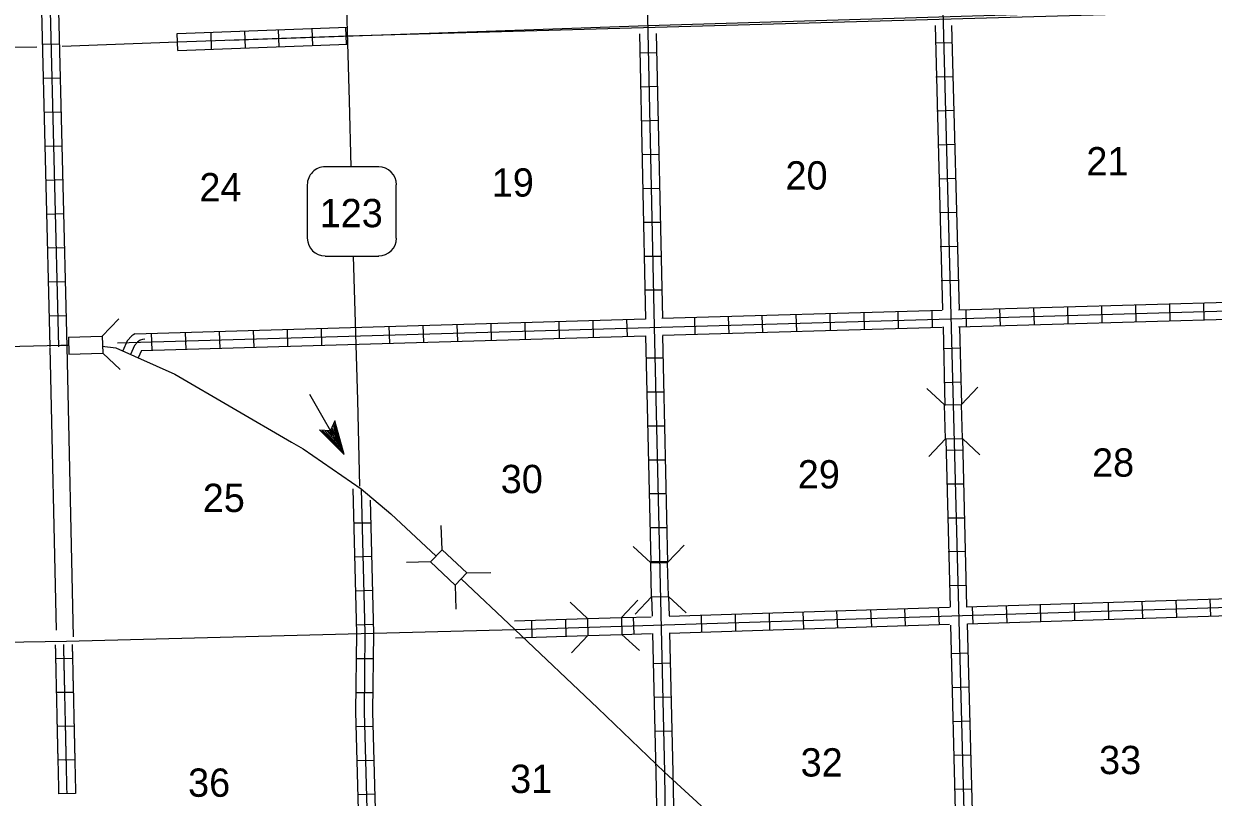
# Model space of a CAD drawing. Extents: x 1896717 to 2422910, y 16172403 to 16701586.
# Drawn here: x 2184671 to 2205692, y 16445205 to 16458876 of the extents above; entities that cross this region are included whole.
import ezdxf

# ---------------------------------------------------------------- set-up
doc = ezdxf.new("R2010")
doc.units = 0
for name, color, linetype in [('L11', 7, 'Continuous'), ('L13', 7, 'Continuous'), ('L14', 7, 'Continuous'), ('L18', 7, 'Continuous'), ('L28', 7, 'Continuous'), ('L3', 7, 'Continuous'), ('L4', 7, 'Continuous'), ('L5', 7, 'Continuous'), ('L8', 7, 'Continuous')]:
    doc.layers.add(name, color=color, linetype=linetype)

msp = doc.modelspace()

# ---------------------------------------------------------------- linework, layer by layer
at = {"layer": 'L11'}
for p, q in [((2185134, 16453155), (2185242, 16448155)), ((2185434, 16453163), (2185542, 16448038))]:
    msp.add_line(p, q, dxfattribs=at)
at = {"layer": 'L13'}
for p, q in [((2180042, 16458430), (2184900, 16458471)), ((2185350, 16458480), (2187389, 16458554))]:
    msp.add_line(p, q, dxfattribs=at)
at = {"layer": 'L18'}
for p, q in [((2186059, 16453355), (2186350, 16453663)), ((2185459, 16453338), (2186059, 16453355)), ((2186059, 16453355), (2186067, 16453055)), ((2185459, 16453338), (2185467, 16453038)), ((2185467, 16453038), (2186067, 16453055)), ((2186067, 16453055), (2186375, 16452763)), ((2200942, 16452138), (2200633, 16452430)), ((2201242, 16452146), (2201533, 16452455)), ((2200942, 16452138), (2201242, 16452146)), ((2200958, 16451538), (2200942, 16452138)), ((2201258, 16451546), (2201242, 16452146)), ((2200958, 16451538), (2200667, 16451230)), ((2200958, 16451538), (2201258, 16451546)), ((2201258, 16451546), (2201567, 16451255)), ((2192067, 16449580), (2192050, 16450005)), ((2192067, 16449580), (2191859, 16449363)), ((2192067, 16449580), (2192500, 16449171)), ((2195750, 16449346), (2195442, 16449638)), ((2196050, 16449355), (2196342, 16449663)), ((2191859, 16449363), (2191434, 16449355)), ((2191859, 16449363), (2192292, 16448955)), ((2195750, 16449346), (2196050, 16449355)), ((2196067, 16448755), (2196050, 16449355)), ((2192500, 16449171), (2192292, 16448955)), ((2192500, 16449171), (2192925, 16449180)), ((2195767, 16448746), (2195750, 16449346)), ((2192292, 16448955), (2192309, 16448530)), ((2195767, 16448746), (2195475, 16448438)), ((2195767, 16448746), (2196067, 16448755)), ((2196067, 16448755), (2196375, 16448463)), ((2194634, 16448363), (2194325, 16448655)), ((2195234, 16448380), (2195525, 16448688)), ((2194634, 16448363), (2195234, 16448380)), ((2194634, 16448363), (2194642, 16448063)), ((2195234, 16448380), (2195242, 16448080)), ((2194642, 16448063), (2194350, 16447755)), ((2194642, 16448063), (2195242, 16448080)), ((2195242, 16448080), (2195550, 16447796))]:
    msp.add_line(p, q, dxfattribs=at)
at = {"layer": 'L28'}
for p, q in [((2190334, 16451263), (2189725, 16452321)), ((2190334, 16451263), (2189900, 16451696)), ((2189900, 16451696), (2190092, 16451688)), ((2190275, 16451338), (2189942, 16451680)), ((2190250, 16451388), (2189959, 16451680)), ((2190209, 16451446), (2189992, 16451680)), ((2190184, 16451505), (2190025, 16451680)), ((2190125, 16451596), (2190042, 16451680)), ((2190109, 16451621), (2190075, 16451671)), ((2190167, 16451855), (2190092, 16451688)), ((2190117, 16451655), (2190109, 16451688)), ((2190150, 16451588), (2190117, 16451696)), ((2190209, 16451513), (2190125, 16451721)), ((2190234, 16451446), (2190150, 16451755)), ((2190275, 16451380), (2190159, 16451788)), ((2190334, 16451263), (2190167, 16451855)), ((2190309, 16451321), (2190167, 16451805)), ((2190200, 16451496), (2190125, 16451630)), ((2190175, 16451538), (2190125, 16451630))]:
    msp.add_line(p, q, dxfattribs=at)
at = {"layer": 'L3'}
for p, q in [((2190947, 16456346), (2189997, 16456346)), ((2189680, 16456030), (2189680, 16455088)), ((2191255, 16455088), (2191255, 16456030)), ((2189997, 16454771), (2190947, 16454771))]:
    msp.add_line(p, q, dxfattribs=at)
for points in [[(2190459, 16456346), (2190425, 16457513), (2190275, 16462822), (2190259, 16464080)], [(2190609, 16450705), (2190575, 16452221), (2190500, 16454771)]]:
    msp.add_lwpolyline(points, dxfattribs=at)
for centre, start, end in [((2189997, 16456032), 90.0011, 180.0011), ((2190942, 16456032), 0.0011, 90.0011), ((2189997, 16455087), 180.0011, 270.0011), ((2190942, 16455087), 270.0011, 0.0011)]:
    msp.add_arc(centre, 315, start, end, dxfattribs=at)
at = {"layer": 'L4'}
msp.add_line((2185425, 16447963), (2193350, 16448171), dxfattribs=at)
for points in [[(2190392, 16458663), (2216750, 16459413)], [(2177901, 16449721), (2177992, 16449688), (2178334, 16449438), (2179826, 16448080), (2180001, 16447938), (2180209, 16447871), (2182784, 16447921), (2185425, 16447963)]]:
    msp.add_lwpolyline(points, dxfattribs=at)
at = {"layer": 'L5'}
for points in [[(2181209, 16453088), (2181926, 16453113), (2185325, 16453196), (2185459, 16453196)], [(2186059, 16453180), (2186300, 16453146), (2187342, 16452680), (2189400, 16451480)], [(2189400, 16451480), (2189609, 16451363), (2190634, 16450655), (2191159, 16450213), (2191959, 16449463)], [(2192400, 16449063), (2193350, 16448171), (2194817, 16446780), (2195992, 16445646), (2197933, 16443871)]]:
    msp.add_lwpolyline(points, dxfattribs=at)
at = {"layer": 'L8'}
for p, q in [((2200500, 16474738), (2201325, 16443346)), ((2184900, 16468713), (2185284, 16453163)), ((2184875, 16463638), (2185134, 16453163)), ((2185175, 16463638), (2185434, 16453163)), ((2200775, 16458846), (2200908, 16453821)), ((2201067, 16458846), (2201200, 16453813)), ((2187394, 16458406), (2187384, 16458704)), ((2187389, 16458555), (2190397, 16458663)), ((2187991, 16458428), (2187980, 16458726)), ((2188587, 16458449), (2188576, 16458747)), ((2189183, 16458470), (2189172, 16458769)), ((2189779, 16458492), (2189769, 16458790)), ((2190375, 16458513), (2190365, 16458811)), ((2185000, 16458513), (2185300, 16458521)), ((2200775, 16458538), (2201075, 16458546)), ((2195559, 16458363), (2195858, 16458371)), ((2185017, 16457913), (2185317, 16457921)), ((2195567, 16457763), (2195867, 16457771)), ((2200792, 16457938), (2201092, 16457946)), ((2200808, 16457338), (2201108, 16457346)), ((2185034, 16457313), (2185334, 16457321)), ((2195584, 16457163), (2195884, 16457171)), ((2185042, 16456713), (2185342, 16456721)), ((2200825, 16456738), (2201125, 16456746)), ((2195592, 16456563), (2195892, 16456571)), ((2185059, 16456113), (2185359, 16456121)), ((2200842, 16456138), (2201142, 16456146)), ((2195609, 16455963), (2195908, 16455971)), ((2185076, 16455513), (2185375, 16455521)), ((2200858, 16455538), (2201158, 16455546)), ((2195617, 16455371), (2195917, 16455371)), ((2185092, 16454913), (2185392, 16454921)), ((2200867, 16454938), (2201167, 16454946)), ((2195634, 16454771), (2195934, 16454771)), ((2185109, 16454313), (2185409, 16454321)), ((2200883, 16454338), (2201183, 16454346)), ((2186325, 16453238), (2216916, 16454121)), ((2195642, 16454171), (2195942, 16454171)), ((2195950, 16453671), (2200900, 16453813)), ((2199517, 16453771), (2199525, 16453471)), ((2200117, 16453788), (2200125, 16453488)), ((2200717, 16453805), (2200725, 16453505)), ((2201192, 16453821), (2206158, 16453963)), ((2201317, 16453821), (2201325, 16453521)), ((2201917, 16453838), (2201925, 16453538)), ((2202517, 16453855), (2202525, 16453555)), ((2203117, 16453871), (2203125, 16453571)), ((2203717, 16453888), (2203725, 16453588)), ((2204317, 16453905), (2204325, 16453605)), ((2204917, 16453921), (2204925, 16453621)), ((2205517, 16453946), (2205525, 16453646)), ((2185117, 16453713), (2185417, 16453721)), ((2186633, 16453397), (2195659, 16453663)), ((2192325, 16453563), (2192334, 16453263)), ((2192925, 16453580), (2192934, 16453280)), ((2193525, 16453596), (2193534, 16453296)), ((2194125, 16453613), (2194134, 16453313)), ((2194725, 16453630), (2194734, 16453330)), ((2195325, 16453646), (2195334, 16453346)), ((2196525, 16453680), (2196533, 16453380)), ((2197117, 16453696), (2197133, 16453396)), ((2197717, 16453713), (2197725, 16453421)), ((2198317, 16453738), (2198325, 16453438)), ((2198917, 16453755), (2198925, 16453455)), ((2201192, 16453521), (2206158, 16453663)), ((2186753, 16453100), (2195659, 16453363)), ((2186925, 16453405), (2186934, 16453105)), ((2187525, 16453421), (2187534, 16453121)), ((2188125, 16453438), (2188134, 16453138)), ((2188725, 16453455), (2188734, 16453155)), ((2189325, 16453471), (2189334, 16453171)), ((2189925, 16453488), (2189934, 16453188)), ((2191125, 16453530), (2191134, 16453230)), ((2191725, 16453546), (2191734, 16453246)), ((2195958, 16453371), (2200900, 16453513)), ((2200917, 16453521), (2200950, 16452130)), ((2201208, 16453513), (2201242, 16452146)), ((2200917, 16453138), (2201217, 16453146)), ((2195675, 16452971), (2195975, 16452971)), ((2200933, 16452538), (2201233, 16452546)), ((2195684, 16452371), (2195984, 16452371)), ((2195700, 16451771), (2196000, 16451771)), ((2200967, 16451530), (2201042, 16448563)), ((2201258, 16451538), (2201333, 16448580)), ((2200967, 16451338), (2201267, 16451346)), ((2195717, 16451171), (2196017, 16451171)), ((2200983, 16450746), (2201283, 16450746)), ((2195725, 16450571), (2196025, 16450571)), ((2190500, 16450055), (2190800, 16450055)), ((2201000, 16450146), (2201300, 16450146)), ((2195742, 16449971), (2196042, 16449971)), ((2190517, 16449455), (2190817, 16449463)), ((2195759, 16449371), (2196059, 16449371)), ((2201008, 16449546), (2201308, 16449555)), ((2201025, 16448946), (2201325, 16448955)), ((2190534, 16448855), (2190834, 16448863)), ((2193350, 16448171), (2217033, 16448913)), ((2201325, 16448571), (2206300, 16448730)), ((2196075, 16448405), (2201033, 16448563)), ((2199633, 16448521), (2199650, 16448221)), ((2200233, 16448538), (2200250, 16448238)), ((2200833, 16448555), (2200850, 16448255)), ((2201433, 16448571), (2201442, 16448271)), ((2202033, 16448596), (2202042, 16448296)), ((2202633, 16448613), (2202642, 16448313)), ((2203233, 16448630), (2203242, 16448330)), ((2203833, 16448646), (2203842, 16448346)), ((2204433, 16448671), (2204442, 16448371)), ((2205033, 16448688), (2205042, 16448388)), ((2205633, 16448705), (2205642, 16448405)), ((2193342, 16448321), (2194634, 16448363)), ((2193642, 16448330), (2193650, 16448030)), ((2194242, 16448346), (2194250, 16448046)), ((2195234, 16448380), (2195759, 16448396)), ((2195442, 16448388), (2195450, 16448088)), ((2196642, 16448421), (2196650, 16448121)), ((2197242, 16448446), (2197250, 16448146)), ((2197842, 16448463), (2197850, 16448163)), ((2198442, 16448480), (2198450, 16448180)), ((2199033, 16448496), (2199050, 16448196)), ((2201350, 16448271), (2206292, 16448430)), ((2190550, 16448255), (2190850, 16448263)), ((2195242, 16448080), (2195767, 16448096)), ((2196084, 16448105), (2201033, 16448263)), ((2201050, 16448246), (2201180, 16443155)), ((2201342, 16448271), (2201480, 16443159)), ((2193359, 16448021), (2194634, 16448063)), ((2201058, 16447746), (2201358, 16447755)), ((2185532, 16447657), (2185234, 16447650)), ((2190542, 16447655), (2190842, 16447655)), ((2195800, 16447571), (2196100, 16447580)), ((2185545, 16447059), (2185247, 16447055)), ((2190534, 16447055), (2190834, 16447055)), ((2201075, 16447146), (2201375, 16447155)), ((2195809, 16446971), (2196109, 16446980)), ((2185559, 16446464), (2185261, 16446457)), ((2190542, 16446455), (2190842, 16446463)), ((2201092, 16446546), (2201392, 16446555)), ((2195825, 16446371), (2196125, 16446380)), ((2185572, 16445866), (2185274, 16445862)), ((2190559, 16445855), (2190859, 16445863)), ((2201108, 16445946), (2201408, 16445955)), ((2195842, 16445646), (2195892, 16443155)), ((2195992, 16445646), (2196042, 16442988)), ((2196142, 16445646), (2196192, 16443163)), ((2185586, 16445272), (2185287, 16445264)), ((2190575, 16445255), (2190875, 16445263)), ((2201125, 16445346), (2201425, 16445355))]:
    msp.add_line(p, q, dxfattribs=at)
for points in [[(2195242, 16474563), (2195517, 16464080), (2195692, 16458996), (2195809, 16453521), (2195992, 16445646)], [(2188309, 16458588), (2195700, 16458846), (2206183, 16459155), (2216766, 16459413)], [(2187384, 16458705), (2190392, 16458813)], [(2195550, 16458696), (2195659, 16453655)], [(2195850, 16458705), (2195958, 16453671)], [(2187394, 16458405), (2190400, 16458513)], [(2186633, 16453397), (2186580, 16453363), (2186501, 16453270), (2186419, 16453093)], [(2195659, 16453363), (2195750, 16449355)], [(2195958, 16453363), (2196050, 16449355)], [(2186808, 16453301), (2186768, 16453295), (2186730, 16453282), (2186680, 16453249), (2186629, 16453188), (2186555, 16453030)], [(2186753, 16453100), (2186693, 16452971)], [(2190484, 16450655), (2190550, 16448105), (2190534, 16446713), (2190634, 16443021)], [(2190634, 16450655), (2190700, 16448105), (2190684, 16446713), (2190792, 16442846)], [(2190792, 16450455), (2190850, 16448105), (2190834, 16446713), (2190934, 16443046)], [(2195767, 16448746), (2195775, 16448405)], [(2196067, 16448755), (2196075, 16448413)], [(2195784, 16448096), (2195842, 16445638)], [(2196084, 16448113), (2196142, 16445646)], [(2185227, 16447899), (2185228, 16447868), (2185228, 16447847), (2185229, 16447827), (2185229, 16447808), (2185229, 16447788), (2185230, 16447767), (2185231, 16447747), (2185231, 16447727), (2185231, 16447708), (2185232, 16447688), (2185232, 16447667), (2185233, 16447648), (2185233, 16447628), (2185234, 16447608), (2185234, 16447587), (2185235, 16447568), (2185235, 16447548), (2185236, 16447529), (2185236, 16447509), (2185236, 16447488), (2185237, 16447468), (2185237, 16447448), (2185238, 16447429), (2185238, 16447409), (2185239, 16447388), (2185239, 16447368), (2185240, 16447349), (2185240, 16447329), (2185240, 16447308), (2185241, 16447288), (2185241, 16447268), (2185242, 16447249), (2185242, 16447229), (2185243, 16447208), (2185243, 16447188), (2185244, 16447168), (2185244, 16447149), (2185244, 16447129), (2185245, 16447108), (2185245, 16447088), (2185246, 16447069), (2185246, 16447049), (2185247, 16447028), (2185247, 16447008), (2185248, 16446988), (2185248, 16446969), (2185248, 16446949), (2185249, 16446928), (2185249, 16446908), (2185250, 16446889), (2185250, 16446869), (2185251, 16446849), (2185251, 16446829), (2185252, 16446810), (2185252, 16446790), (2185253, 16446769), (2185253, 16446750), (2185254, 16446730), (2185254, 16446710), (2185254, 16446690), (2185255, 16446670), (2185255, 16446650), (2185256, 16446631), (2185256, 16446611), (2185257, 16446590), (2185257, 16446570), (2185258, 16446550), (2185258, 16446531), (2185258, 16446511), (2185259, 16446490), (2185259, 16446470), (2185260, 16446450), (2185260, 16446431), (2185261, 16446411), (2185261, 16446390), (2185262, 16446370), (2185262, 16446350), (2185263, 16446331), (2185263, 16446311), (2185263, 16446290), (2185264, 16446270), (2185264, 16446251), (2185265, 16446231), (2185265, 16446210), (2185266, 16446190), (2185266, 16446170), (2185267, 16446151), (2185267, 16446131), (2185267, 16446110), (2185268, 16446090), (2185268, 16446071), (2185269, 16446051), (2185269, 16446030), (2185270, 16446010), (2185270, 16445990), (2185271, 16445971), (2185271, 16445951), (2185271, 16445930), (2185272, 16445910)], [(2185422, 16445914), (2185421, 16445934), (2185421, 16445954), (2185421, 16445974), (2185420, 16445994), (2185420, 16446014), (2185419, 16446034), (2185419, 16446054), (2185418, 16446074), (2185418, 16446094), (2185417, 16446114), (2185417, 16446134), (2185417, 16446154), (2185416, 16446174), (2185416, 16446194), (2185415, 16446214), (2185415, 16446234), (2185414, 16446254), (2185414, 16446274), (2185413, 16446294), (2185413, 16446314), (2185413, 16446334), (2185412, 16446354), (2185412, 16446374), (2185411, 16446393), (2185411, 16446414), (2185410, 16446433), (2185410, 16446454), (2185409, 16446474), (2185409, 16446493), (2185408, 16446513), (2185408, 16446533), (2185408, 16446553), (2185407, 16446573), (2185407, 16446593), (2185406, 16446613), (2185406, 16446633), (2185405, 16446653), (2185405, 16446673), (2185404, 16446693), (2185404, 16446713), (2185403, 16446733), (2185403, 16446753), (2185402, 16446773), (2185402, 16446793), (2185402, 16446813), (2185401, 16446833), (2185401, 16446853), (2185400, 16446872), (2185400, 16446892), (2185399, 16446912), (2185399, 16446932), (2185398, 16446952), (2185398, 16446972), (2185398, 16446992), (2185397, 16447012), (2185397, 16447032), (2185396, 16447052), (2185396, 16447072), (2185395, 16447092), (2185395, 16447112), (2185394, 16447132), (2185394, 16447152), (2185394, 16447172), (2185393, 16447192), (2185393, 16447212), (2185392, 16447232), (2185392, 16447252), (2185391, 16447272), (2185391, 16447291), (2185390, 16447311), (2185390, 16447332), (2185390, 16447352), (2185389, 16447371), (2185389, 16447391), (2185388, 16447412), (2185388, 16447431), (2185387, 16447451), (2185387, 16447471), (2185386, 16447491), (2185386, 16447511), (2185386, 16447531), (2185385, 16447551), (2185385, 16447571), (2185384, 16447591), (2185384, 16447611), (2185383, 16447631), (2185383, 16447651), (2185382, 16447671), (2185382, 16447691), (2185381, 16447711), (2185381, 16447731), (2185380, 16447751), (2185380, 16447771), (2185379, 16447791), (2185379, 16447811), (2185379, 16447831), (2185378, 16447851), (2185378, 16447871), (2185377, 16447902)], [(2185527, 16447905), (2185528, 16447875), (2185528, 16447855), (2185529, 16447835), (2185529, 16447814), (2185529, 16447794), (2185530, 16447775), (2185530, 16447755), (2185531, 16447735), (2185531, 16447714), (2185532, 16447694), (2185532, 16447675), (2185533, 16447655), (2185533, 16447634), (2185533, 16447614), (2185534, 16447595), (2185534, 16447575), (2185535, 16447555), (2185536, 16447534), (2185536, 16447514), (2185536, 16447495), (2185537, 16447475), (2185537, 16447455), (2185538, 16447434), (2185538, 16447414), (2185539, 16447395), (2185539, 16447375), (2185540, 16447354), (2185540, 16447334), (2185540, 16447315), (2185541, 16447295), (2185541, 16447275), (2185542, 16447254), (2185542, 16447234), (2185543, 16447215), (2185543, 16447195), (2185544, 16447175), (2185544, 16447155), (2185544, 16447135), (2185545, 16447115), (2185545, 16447095), (2185546, 16447075), (2185546, 16447055), (2185547, 16447036), (2185547, 16447016), (2185548, 16446996), (2185548, 16446975), (2185548, 16446955), (2185549, 16446936), (2185549, 16446916), (2185550, 16446895), (2185550, 16446875), (2185551, 16446857), (2185551, 16446837), (2185552, 16446816), (2185552, 16446796), (2185552, 16446777), (2185553, 16446757), (2185553, 16446737), (2185554, 16446716), (2185554, 16446696), (2185555, 16446677), (2185555, 16446657), (2185556, 16446636), (2185556, 16446616), (2185556, 16446597), (2185557, 16446577), (2185557, 16446557), (2185558, 16446536), (2185558, 16446516), (2185559, 16446497), (2185559, 16446477), (2185560, 16446457), (2185560, 16446436), (2185561, 16446416), (2185561, 16446397), (2185562, 16446377), (2185562, 16446357), (2185563, 16446336), (2185563, 16446316), (2185563, 16446297), (2185564, 16446277), (2185564, 16446256), (2185565, 16446236), (2185565, 16446217), (2185566, 16446197), (2185566, 16446177), (2185567, 16446156), (2185567, 16446136), (2185567, 16446117), (2185568, 16446097), (2185568, 16446077), (2185569, 16446057), (2185569, 16446037), (2185570, 16446017), (2185570, 16445998), (2185571, 16445977), (2185571, 16445957), (2185571, 16445937), (2185572, 16445918)], [(2185272, 16445910), (2185272, 16445890), (2185273, 16445871), (2185273, 16445851), (2185274, 16445830), (2185274, 16445810), (2185275, 16445790), (2185275, 16445771), (2185276, 16445751), (2185276, 16445730), (2185277, 16445710), (2185277, 16445691), (2185277, 16445671), (2185278, 16445650), (2185278, 16445630), (2185279, 16445610), (2185279, 16445591), (2185280, 16445571), (2185280, 16445550), (2185281, 16445530), (2185281, 16445510), (2185282, 16445491), (2185282, 16445471), (2185282, 16445450), (2185283, 16445430), (2185283, 16445411), (2185284, 16445391), (2185284, 16445370), (2185285, 16445350), (2185285, 16445330), (2185286, 16445311), (2185286, 16445291), (2185286, 16445270), (2185287, 16445264)], [(2185437, 16445268), (2185436, 16445274), (2185436, 16445294), (2185436, 16445314), (2185435, 16445334), (2185435, 16445354), (2185434, 16445374), (2185434, 16445394), (2185433, 16445414), (2185433, 16445434), (2185432, 16445454), (2185432, 16445474), (2185432, 16445494), (2185431, 16445514), (2185431, 16445534), (2185430, 16445554), (2185430, 16445574), (2185429, 16445594), (2185429, 16445614), (2185428, 16445634), (2185428, 16445654), (2185427, 16445674), (2185427, 16445694), (2185426, 16445714), (2185426, 16445734), (2185425, 16445754), (2185425, 16445774), (2185425, 16445794), (2185424, 16445814), (2185424, 16445834), (2185423, 16445854), (2185423, 16445874), (2185422, 16445894), (2185422, 16445914)], [(2185572, 16445918), (2185572, 16445898), (2185573, 16445877), (2185573, 16445857), (2185574, 16445838), (2185574, 16445818), (2185575, 16445798), (2185575, 16445777), (2185575, 16445757), (2185576, 16445738), (2185576, 16445718), (2185577, 16445697), (2185577, 16445677), (2185578, 16445658), (2185578, 16445638), (2185579, 16445618), (2185579, 16445597), (2185580, 16445577), (2185580, 16445558), (2185580, 16445538), (2185581, 16445518), (2185582, 16445497), (2185582, 16445477), (2185582, 16445458), (2185583, 16445438), (2185583, 16445417), (2185584, 16445397), (2185584, 16445378), (2185585, 16445358), (2185585, 16445338), (2185586, 16445317), (2185586, 16445297), (2185586, 16445278), (2185586, 16445272)]]:
    msp.add_lwpolyline(points, dxfattribs=at)

# ---------------------------------------------------------------- texts
at = {"layer": 'L14'}
for s, p in [('21', (2203450, 16456196)), ('19', (2192942, 16455821)), ('20', (2198133, 16455946)), ('24', (2187775, 16455738)), ('28', (2203550, 16450871)), ('30', (2193100, 16450580)), ('29', (2198350, 16450663)), ('25', (2187834, 16450246)), ('32', (2198400, 16445571)), ('33', (2203675, 16445613)), ('31', (2193267, 16445280)), ('36', (2187575, 16445213))]:
    msp.add_text(s, height=500, rotation=359.9999, dxfattribs=at).set_placement(p)
at = {"layer": 'L3'}
msp.add_text('123', height=500, rotation=359.9999, dxfattribs=at).set_placement((2189900, 16455280))

doc.saveas('drawing.dxf')
